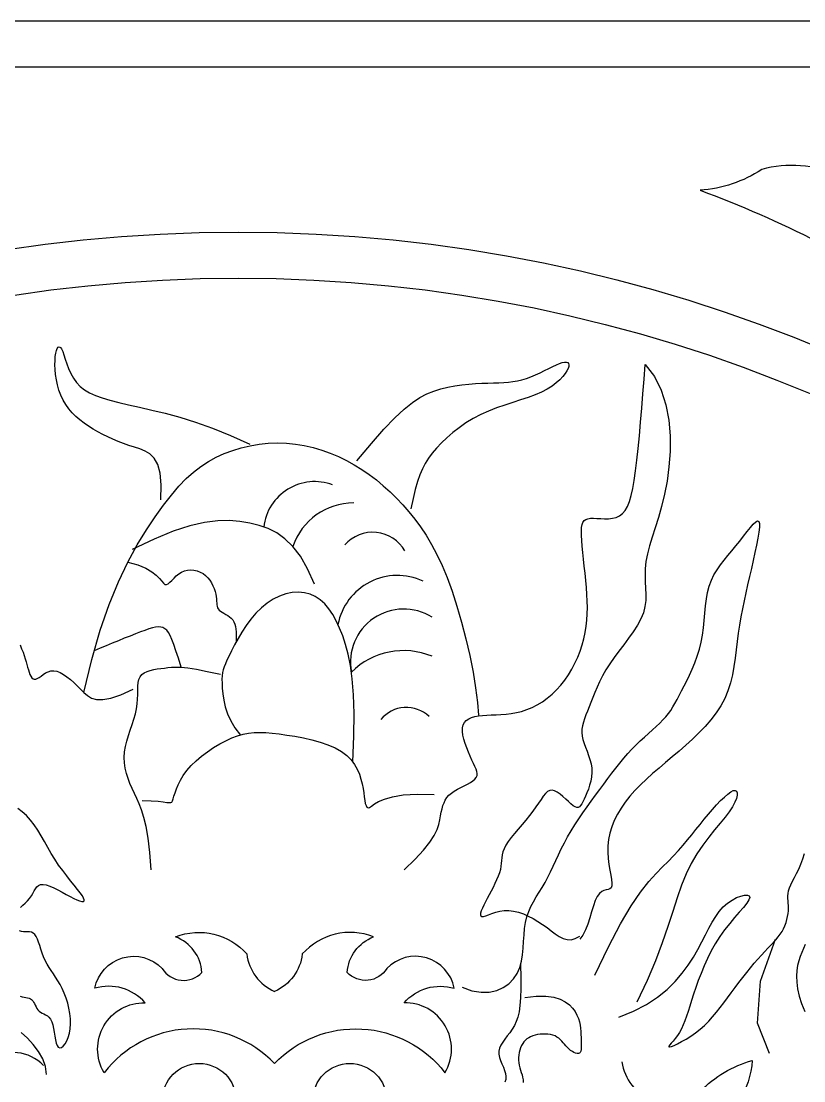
# Model space of a CAD drawing. Extents: x -66030 to 95157, y -13132 to 45879.
# Drawn here: x -42628.3 to -42424.3, y 7081.5 to 7357.8 of the extents above; entities that cross this region are included whole.
import ezdxf

# ---------------------------------------------------------------- set-up
doc = ezdxf.new("R2010")
doc.units = 0
doc.header["$LTSCALE"] = 100
doc.header["$MEASUREMENT"] = 0
doc.layers.add('4', color=121, linetype='CONTINUOUS')

msp = doc.modelspace()

# ---------------------------------------------------------------- linework, layer by layer
at = {"layer": '4'}
for points in [[(-42120.95, 7357.8), (-43020.95, 7357.8), (-43020.95, 6457.8), (-42120.95, 6457.8)], [(-42132.95, 7345.8), (-43008.95, 7345.8), (-43008.95, 6469.8), (-42132.95, 6469.8)]]:
    msp.add_lwpolyline(points, close=True, dxfattribs=at)
for points in [[(-42304.21, 7288, 1.055128), (-42278.76, 7265.7, -0.366246), (-42273.62, 7285.98, -0.126982), (-42286.48, 7296.81, 0.281378), (-42327.2, 7312.69, 0.426753), (-42363.39, 7312.73, 0.279848), (-42396.78, 7322.32, -0.248463), (-42415.25, 7317.6, 0.174704), (-42435.31, 7319.13, -0.128908), (-42451.35, 7313.73, -0.027185), (-42420.68, 7300.32, 0.12406), (-42392.26, 7296.83, 0.684481), (-42362.38, 7284.87, 0.643109), (-42333.89, 7279.61, 0.920448), (-42352.15, 7291.16)], [(-42562.28, 7086.02, 0.459037), (-42606.7, 7083.61, -0.590637), (-42596.03, 7101.84, 0.295063), (-42609.11, 7105.63, -0.608565), (-42591.55, 7110.79, 0.494517), (-42581.22, 7109.75, 0.295416), (-42588.11, 7119.04, -0.316895), (-42569.51, 7114.57, 0.268163), (-42562.28, 7104.83, 0.268163)], [(-42562.28, 7086.02, -0.459037), (-42517.86, 7083.61, 0.590637), (-42528.54, 7101.84, -0.295063), (-42515.45, 7105.63, 0.608565), (-42533.01, 7110.79, -0.494517), (-42543.34, 7109.75, -0.295416), (-42536.46, 7119.04, 0.316895), (-42555.05, 7114.57, -0.268163), (-42562.28, 7104.83, -0.268163)], [(-42471.76, 7086.42, 0.591707), (-42451.33, 7078.75, -0.129502), (-42437.76, 7086.83, -0.5172), (-42471.08, 7066.83, 0.035721), (-42489.72, 7073.27, 0.035721)]]:
    msp.add_lwpolyline(points, format="xyb", dxfattribs=at)
for points in [[(-42591.9, 7232.98), (-42591.81, 7236.9), (-42592.12, 7239.93), (-42592.75, 7242.19), (-42593.65, 7243.82), (-42594.76, 7244.95), (-42596.04, 7245.72), (-42597.41, 7246.27), (-42598.83, 7246.71), (-42600.25, 7247.17), (-42601.65, 7247.67), (-42603.03, 7248.2), (-42604.4, 7248.77), (-42605.73, 7249.38), (-42607.04, 7250.02), (-42608.32, 7250.7), (-42609.57, 7251.42), (-42610.77, 7252.17), (-42611.93, 7252.97), (-42613.04, 7253.82), (-42614.08, 7254.72), (-42615.05, 7255.68), (-42615.93, 7256.71), (-42616.73, 7257.82), (-42617.42, 7259), (-42618, 7260.26), (-42618.48, 7261.59), (-42618.86, 7262.95), (-42619.15, 7264.31), (-42619.35, 7265.66), (-42619.48, 7266.96), (-42619.53, 7268.19), (-42619.51, 7269.33), (-42619.43, 7270.34), (-42619.3, 7271.21), (-42619.12, 7271.92), (-42618.91, 7272.45), (-42618.66, 7272.77), (-42618.39, 7272.88), (-42618.1, 7272.74), (-42617.81, 7272.33), (-42617.51, 7271.66), (-42617.2, 7270.76), (-42616.84, 7269.69), (-42616.44, 7268.49), (-42615.95, 7267.23), (-42615.38, 7265.95), (-42614.7, 7264.72), (-42613.88, 7263.57), (-42612.92, 7262.57), (-42611.8, 7261.68), (-42610.48, 7260.9), (-42608.95, 7260.2), (-42607.2, 7259.56), (-42605.19, 7258.95), (-42602.91, 7258.36), (-42600.34, 7257.76), (-42597.46, 7257.12), (-42594.27, 7256.4), (-42590.77, 7255.55), (-42586.97, 7254.51), (-42582.86, 7253.24), (-42578.45, 7251.68), (-42573.74, 7249.78), (-42568.73, 7247.49)], [(-42540.86, 7243.18), (-42537.04, 7247.72), (-42533.76, 7251.41), (-42530.93, 7254.34), (-42528.48, 7256.63), (-42526.33, 7258.37), (-42524.38, 7259.67), (-42522.56, 7260.63), (-42520.77, 7261.35), (-42518.96, 7261.92), (-42517.13, 7262.38), (-42515.29, 7262.73), (-42513.47, 7262.99), (-42511.68, 7263.17), (-42509.94, 7263.3), (-42508.28, 7263.39), (-42506.7, 7263.44), (-42505.23, 7263.49), (-42503.86, 7263.54), (-42502.56, 7263.6), (-42501.32, 7263.69), (-42500.13, 7263.82), (-42498.96, 7264.01), (-42497.79, 7264.28), (-42496.63, 7264.62), (-42495.44, 7265.06), (-42494.25, 7265.56), (-42493.07, 7266.11), (-42491.92, 7266.68), (-42490.81, 7267.23), (-42489.78, 7267.75), (-42488.83, 7268.19), (-42487.99, 7268.54), (-42487.27, 7268.78), (-42486.67, 7268.89), (-42486.19, 7268.89), (-42485.85, 7268.77), (-42485.63, 7268.55), (-42485.54, 7268.21), (-42485.59, 7267.77), (-42485.76, 7267.24), (-42486.08, 7266.6), (-42486.54, 7265.89), (-42487.14, 7265.12), (-42487.91, 7264.31), (-42488.84, 7263.48), (-42489.94, 7262.66), (-42491.23, 7261.85), (-42492.7, 7261.09), (-42494.36, 7260.38), (-42496.19, 7259.71), (-42498.14, 7259.06), (-42500.18, 7258.39), (-42502.27, 7257.7), (-42504.39, 7256.95), (-42506.49, 7256.13), (-42508.54, 7255.21), (-42510.5, 7254.17), (-42512.38, 7253.03), (-42514.15, 7251.8), (-42515.81, 7250.52), (-42517.35, 7249.19), (-42518.76, 7247.84), (-42520.03, 7246.48), (-42521.16, 7245.14), (-42522.15, 7243.83), (-42523, 7242.49), (-42523.75, 7241.07), (-42524.41, 7239.5), (-42525.02, 7237.74), (-42525.59, 7235.71), (-42526.15, 7233.36), (-42526.73, 7230.63)], [(-42528.49, 7136.52), (-42525.62, 7139.27), (-42523.43, 7141.65), (-42521.82, 7143.71), (-42520.68, 7145.49), (-42519.93, 7147.02), (-42519.47, 7148.35), (-42519.19, 7149.52), (-42519, 7150.58), (-42518.83, 7151.54), (-42518.63, 7152.43), (-42518.4, 7153.26), (-42518.11, 7154.02), (-42517.77, 7154.72), (-42517.34, 7155.37), (-42516.82, 7155.97), (-42516.19, 7156.52), (-42515.45, 7157.05), (-42514.62, 7157.54), (-42513.75, 7158), (-42512.87, 7158.45), (-42512.02, 7158.89), (-42511.24, 7159.32), (-42510.57, 7159.75), (-42510.04, 7160.19), (-42509.69, 7160.63), (-42509.5, 7161.11), (-42509.46, 7161.62), (-42509.55, 7162.18), (-42509.75, 7162.8), (-42510.04, 7163.49), (-42510.41, 7164.27), (-42510.83, 7165.15), (-42511.28, 7166.13), (-42511.75, 7167.2), (-42512.2, 7168.31), (-42512.61, 7169.43), (-42512.95, 7170.55), (-42513.2, 7171.62), (-42513.33, 7172.62), (-42513.31, 7173.52), (-42513.13, 7174.29), (-42512.79, 7174.93), (-42512.3, 7175.46), (-42511.68, 7175.89), (-42510.93, 7176.23), (-42510.07, 7176.48), (-42509.12, 7176.66), (-42508.08, 7176.79), (-42506.96, 7176.87), (-42505.78, 7176.92), (-42504.55, 7176.96), (-42503.27, 7177.02), (-42501.95, 7177.11), (-42500.61, 7177.27), (-42499.24, 7177.5), (-42497.87, 7177.83), (-42496.5, 7178.29), (-42495.13, 7178.86), (-42493.79, 7179.55), (-42492.47, 7180.35), (-42491.19, 7181.26), (-42489.96, 7182.28), (-42488.78, 7183.41), (-42487.66, 7184.63), (-42486.62, 7185.95), (-42485.65, 7187.36), (-42484.77, 7188.84), (-42483.97, 7190.37), (-42483.25, 7191.94), (-42482.62, 7193.55), (-42482.08, 7195.17), (-42481.64, 7196.79), (-42481.3, 7198.4), (-42481.04, 7200.01), (-42480.87, 7201.63), (-42480.78, 7203.26), (-42480.75, 7204.92), (-42480.78, 7206.61), (-42480.86, 7208.34), (-42480.99, 7210.13), (-42481.15, 7211.97), (-42481.34, 7213.83), (-42481.54, 7215.69), (-42481.74, 7217.51), (-42481.93, 7219.26), (-42482.09, 7220.9), (-42482.22, 7222.4), (-42482.3, 7223.72), (-42482.31, 7224.85), (-42482.26, 7225.78), (-42482.13, 7226.53), (-42481.9, 7227.12), (-42481.58, 7227.57), (-42481.16, 7227.88), (-42480.61, 7228.07), (-42479.94, 7228.17), (-42479.14, 7228.18), (-42478.24, 7228.14), (-42477.26, 7228.09), (-42476.24, 7228.05), (-42475.21, 7228.07), (-42474.2, 7228.19), (-42473.23, 7228.42), (-42472.35, 7228.82), (-42471.57, 7229.41), (-42470.89, 7230.22), (-42470.29, 7231.25), (-42469.77, 7232.54), (-42469.3, 7234.09), (-42468.89, 7235.93), (-42468.51, 7238.06), (-42468.16, 7240.52), (-42467.83, 7243.31), (-42467.5, 7246.38), (-42467.18, 7249.7), (-42466.87, 7253.21), (-42466.57, 7256.88), (-42466.27, 7260.64), (-42465.97, 7264.47), (-42465.68, 7268.3)], [(-42465.68, 7268.3), (-42463.28, 7265.13), (-42461.5, 7261.58), (-42460.27, 7257.76), (-42459.52, 7253.75), (-42459.18, 7249.66), (-42459.19, 7245.59), (-42459.48, 7241.63), (-42459.98, 7237.89), (-42460.64, 7234.43), (-42461.39, 7231.27), (-42462.21, 7228.37), (-42463.03, 7225.7), (-42463.81, 7223.25), (-42464.51, 7220.98), (-42465.08, 7218.87), (-42465.48, 7216.9), (-42465.67, 7215.04), (-42465.71, 7213.27), (-42465.65, 7211.58), (-42465.56, 7209.94), (-42465.5, 7208.34), (-42465.54, 7206.75), (-42465.73, 7205.17), (-42466.13, 7203.57), (-42466.81, 7201.93), (-42467.71, 7200.27), (-42468.78, 7198.59), (-42469.98, 7196.9), (-42471.24, 7195.21), (-42472.52, 7193.53), (-42473.76, 7191.87), (-42474.9, 7190.23), (-42475.91, 7188.63), (-42476.79, 7187.08), (-42477.55, 7185.57), (-42478.22, 7184.12), (-42478.81, 7182.73), (-42479.34, 7181.41), (-42479.82, 7180.16), (-42480.27, 7178.99), (-42480.7, 7177.9), (-42481.11, 7176.89), (-42481.47, 7175.92), (-42481.77, 7175), (-42482, 7174.1), (-42482.15, 7173.22), (-42482.18, 7172.32), (-42482.1, 7171.41), (-42481.89, 7170.46), (-42481.58, 7169.47), (-42481.21, 7168.46), (-42480.81, 7167.42), (-42480.41, 7166.35), (-42480.06, 7165.27), (-42479.78, 7164.16), (-42479.61, 7163.04), (-42479.59, 7161.91), (-42479.68, 7160.78), (-42479.88, 7159.67), (-42480.15, 7158.59), (-42480.48, 7157.57), (-42480.85, 7156.6), (-42481.22, 7155.72), (-42481.58, 7154.93), (-42481.9, 7154.26), (-42482.21, 7153.69), (-42482.51, 7153.26), (-42482.82, 7152.96), (-42483.15, 7152.8), (-42483.53, 7152.78), (-42483.96, 7152.93), (-42484.46, 7153.23), (-42485.04, 7153.7), (-42485.68, 7154.29), (-42486.38, 7154.94), (-42487.11, 7155.6), (-42487.85, 7156.22), (-42488.58, 7156.75), (-42489.29, 7157.12), (-42489.95, 7157.29), (-42490.56, 7157.21), (-42491.13, 7156.91), (-42491.69, 7156.4), (-42492.24, 7155.72), (-42492.82, 7154.89), (-42493.45, 7153.94), (-42494.14, 7152.9), (-42494.93, 7151.8), (-42495.81, 7150.65), (-42496.77, 7149.49), (-42497.76, 7148.32), (-42498.75, 7147.16), (-42499.71, 7146.02), (-42500.59, 7144.92), (-42501.37, 7143.88), (-42501.99, 7142.91), (-42502.45, 7142.01), (-42502.75, 7141.19), (-42502.94, 7140.42), (-42503.06, 7139.67), (-42503.13, 7138.94), (-42503.19, 7138.2), (-42503.28, 7137.44), (-42503.43, 7136.63), (-42503.67, 7135.77), (-42504, 7134.86), (-42504.39, 7133.91), (-42504.84, 7132.94), (-42505.32, 7131.95), (-42505.82, 7130.97), (-42506.33, 7130), (-42506.83, 7129.05), (-42507.31, 7128.14), (-42507.74, 7127.28), (-42508.11, 7126.5), (-42508.39, 7125.81), (-42508.57, 7125.23), (-42508.62, 7124.78), (-42508.53, 7124.48), (-42508.27, 7124.34), (-42507.84, 7124.38), (-42507.24, 7124.55), (-42506.5, 7124.82), (-42505.62, 7125.13), (-42504.64, 7125.44), (-42503.56, 7125.7), (-42502.41, 7125.88), (-42501.21, 7125.91), (-42499.96, 7125.77), (-42498.7, 7125.47), (-42497.42, 7125.03), (-42496.14, 7124.47), (-42494.87, 7123.81), (-42493.62, 7123.08), (-42492.42, 7122.29), (-42491.26, 7121.47), (-42490.16, 7120.64), (-42489.1, 7119.85), (-42488.07, 7119.17), (-42487.06, 7118.64), (-42486.03, 7118.33), (-42484.99, 7118.29), (-42483.9, 7118.57), (-42482.75, 7119.24)], [(-42611.98, 7182.72), (-42609.94, 7191.34), (-42607.74, 7198.97), (-42605.4, 7205.69), (-42602.99, 7211.59), (-42600.54, 7216.75), (-42598.09, 7221.25), (-42595.7, 7225.17), (-42593.4, 7228.6), (-42591.24, 7231.61), (-42589.18, 7234.25), (-42587.2, 7236.54), (-42585.28, 7238.53), (-42583.38, 7240.24), (-42581.47, 7241.72), (-42579.52, 7242.99), (-42577.5, 7244.1), (-42575.39, 7245.06), (-42573.2, 7245.88), (-42570.95, 7246.56), (-42568.64, 7247.1), (-42566.29, 7247.49), (-42563.92, 7247.74), (-42561.55, 7247.82), (-42559.18, 7247.76), (-42556.84, 7247.53), (-42554.53, 7247.15), (-42552.25, 7246.63), (-42550, 7245.97), (-42547.81, 7245.19), (-42545.65, 7244.28), (-42543.56, 7243.26), (-42541.51, 7242.13), (-42539.53, 7240.91), (-42537.61, 7239.59), (-42535.75, 7238.18), (-42533.94, 7236.68), (-42532.19, 7235.09), (-42530.49, 7233.42), (-42528.84, 7231.67), (-42527.25, 7229.85), (-42525.7, 7227.94), (-42524.2, 7225.92), (-42522.75, 7223.75), (-42521.33, 7221.38), (-42519.95, 7218.78), (-42518.6, 7215.91), (-42517.28, 7212.73), (-42515.99, 7209.19), (-42514.74, 7205.29), (-42513.53, 7201.11), (-42512.41, 7196.77), (-42511.41, 7192.39), (-42510.55, 7188.09), (-42509.87, 7183.98), (-42509.4, 7180.17), (-42509.16, 7176.8)], [(-42551.85, 7211.02), (-42553.66, 7215.02), (-42555.54, 7218.27), (-42557.5, 7220.85), (-42559.56, 7222.86), (-42561.7, 7224.38), (-42563.94, 7225.5), (-42566.29, 7226.31), (-42568.73, 7226.9), (-42571.31, 7227.34), (-42574.07, 7227.57), (-42577.11, 7227.51), (-42580.51, 7227.08), (-42584.35, 7226.19), (-42588.72, 7224.78), (-42593.69, 7222.76), (-42599.36, 7220.04)], [(-42513.38, 7105.91), (-42510.82, 7105), (-42508.46, 7104.59), (-42506.31, 7104.62), (-42504.37, 7105.03), (-42502.67, 7105.79), (-42501.2, 7106.82), (-42499.99, 7108.08), (-42499.05, 7109.5), (-42498.37, 7111.05), (-42497.91, 7112.69), (-42497.62, 7114.39), (-42497.45, 7116.11), (-42497.35, 7117.84), (-42497.25, 7119.55), (-42497.12, 7121.2), (-42496.89, 7122.77), (-42496.52, 7124.24), (-42496.04, 7125.62), (-42495.45, 7126.93), (-42494.78, 7128.2), (-42494.05, 7129.44), (-42493.3, 7130.68), (-42492.54, 7131.94), (-42491.78, 7133.23), (-42491.06, 7134.59), (-42490.37, 7135.99), (-42489.68, 7137.44), (-42488.99, 7138.94), (-42488.28, 7140.46), (-42487.53, 7142), (-42486.74, 7143.56), (-42485.9, 7145.13), (-42484.98, 7146.7), (-42484, 7148.26), (-42482.97, 7149.82), (-42481.9, 7151.37), (-42480.81, 7152.91), (-42479.71, 7154.43), (-42478.61, 7155.94), (-42477.52, 7157.42), (-42476.45, 7158.88), (-42475.4, 7160.3), (-42474.36, 7161.7), (-42473.33, 7163.06), (-42472.3, 7164.37), (-42471.26, 7165.64), (-42470.21, 7166.85), (-42469.14, 7168.01), (-42468.05, 7169.11), (-42466.96, 7170.15), (-42465.86, 7171.14), (-42464.79, 7172.09), (-42463.76, 7173.01), (-42462.78, 7173.89), (-42461.86, 7174.75), (-42461.03, 7175.59), (-42460.29, 7176.42), (-42459.63, 7177.25), (-42459.03, 7178.1), (-42458.46, 7178.99), (-42457.92, 7179.92), (-42457.37, 7180.92), (-42456.8, 7182), (-42456.19, 7183.17), (-42455.52, 7184.45), (-42454.82, 7185.83), (-42454.1, 7187.31), (-42453.39, 7188.88), (-42452.71, 7190.52), (-42452.08, 7192.24), (-42451.53, 7194.02), (-42451.08, 7195.85), (-42450.75, 7197.74), (-42450.5, 7199.65), (-42450.31, 7201.57), (-42450.14, 7203.47), (-42449.95, 7205.33), (-42449.72, 7207.14), (-42449.41, 7208.87), (-42448.99, 7210.5), (-42448.43, 7212.01), (-42447.74, 7213.42), (-42446.95, 7214.75), (-42446.06, 7216.02), (-42445.11, 7217.26), (-42444.11, 7218.48), (-42443.09, 7219.7), (-42442.05, 7220.96), (-42441.03, 7222.24), (-42440.05, 7223.52), (-42439.11, 7224.72), (-42438.26, 7225.78), (-42437.5, 7226.63), (-42436.86, 7227.22), (-42436.37, 7227.49), (-42436.03, 7227.36), (-42435.88, 7226.8), (-42435.88, 7225.85), (-42436.02, 7224.55), (-42436.28, 7222.98), (-42436.63, 7221.19), (-42437.05, 7219.24), (-42437.51, 7217.18), (-42438, 7215.07), (-42438.49, 7212.97), (-42438.97, 7210.87), (-42439.44, 7208.78), (-42439.9, 7206.69), (-42440.32, 7204.59), (-42440.72, 7202.48), (-42441.08, 7200.35), (-42441.4, 7198.21), (-42441.68, 7196.04), (-42441.93, 7193.86), (-42442.21, 7191.68), (-42442.53, 7189.51), (-42442.93, 7187.37), (-42443.44, 7185.26), (-42444.1, 7183.21), (-42444.93, 7181.21), (-42445.97, 7179.29), (-42447.18, 7177.43), (-42448.55, 7175.64), (-42450.05, 7173.91), (-42451.66, 7172.23), (-42453.34, 7170.6), (-42455.08, 7169.02), (-42456.84, 7167.48), (-42458.61, 7165.98), (-42460.36, 7164.51), (-42462.07, 7163.05), (-42463.75, 7161.6), (-42465.36, 7160.15), (-42466.89, 7158.7), (-42468.33, 7157.22), (-42469.67, 7155.72), (-42470.88, 7154.18), (-42471.97, 7152.61), (-42472.92, 7151.01), (-42473.72, 7149.39), (-42474.39, 7147.76), (-42474.89, 7146.1), (-42475.24, 7144.44), (-42475.43, 7142.78), (-42475.45, 7141.11), (-42475.34, 7139.49), (-42475.14, 7137.93), (-42474.9, 7136.47), (-42474.66, 7135.14), (-42474.47, 7133.99), (-42474.36, 7133.03), (-42474.38, 7132.32), (-42474.56, 7131.85), (-42474.88, 7131.58), (-42475.32, 7131.41), (-42475.83, 7131.29), (-42476.41, 7131.12), (-42477.01, 7130.83), (-42477.61, 7130.34), (-42478.17, 7129.57), (-42478.69, 7128.48), (-42479.17, 7127.12), (-42479.63, 7125.58), (-42480.12, 7123.97), (-42480.65, 7122.35), (-42481.25, 7120.84), (-42481.94, 7119.51), (-42482.75, 7118.46)], [(-42600.54, 7216.75), (-42597.91, 7216), (-42595.86, 7215.15), (-42594.3, 7214.24), (-42593.14, 7213.35), (-42592.31, 7212.51), (-42591.7, 7211.8), (-42591.25, 7211.26), (-42590.85, 7210.95), (-42590.45, 7210.92), (-42590.01, 7211.11), (-42589.54, 7211.49), (-42589.04, 7211.99), (-42588.49, 7212.56), (-42587.89, 7213.15), (-42587.24, 7213.7), (-42586.53, 7214.16), (-42585.77, 7214.48), (-42584.96, 7214.66), (-42584.13, 7214.71), (-42583.29, 7214.63), (-42582.47, 7214.44), (-42581.67, 7214.14), (-42580.93, 7213.74), (-42580.25, 7213.24), (-42579.66, 7212.66), (-42579.14, 7212.02), (-42578.7, 7211.32), (-42578.34, 7210.59), (-42578.04, 7209.86), (-42577.8, 7209.12), (-42577.63, 7208.42), (-42577.5, 7207.75), (-42577.43, 7207.14), (-42577.38, 7206.59), (-42577.35, 7206.09), (-42577.31, 7205.64), (-42577.24, 7205.23), (-42577.13, 7204.86), (-42576.97, 7204.53), (-42576.72, 7204.22), (-42576.38, 7203.94), (-42575.96, 7203.67), (-42575.5, 7203.4), (-42575, 7203.12), (-42574.5, 7202.82), (-42574.01, 7202.48), (-42573.57, 7202.11), (-42573.18, 7201.67), (-42572.88, 7201.17), (-42572.65, 7200.61), (-42572.49, 7199.98), (-42572.38, 7199.29), (-42572.32, 7198.54), (-42572.28, 7197.73), (-42572.27, 7196.87), (-42572.27, 7195.95)], [(-42541.88, 7164.6), (-42541.61, 7171.45), (-42541.57, 7177.27), (-42541.72, 7182.18), (-42542.03, 7186.32), (-42542.5, 7189.79), (-42543.08, 7192.73), (-42543.77, 7195.25), (-42544.52, 7197.49), (-42545.34, 7199.54), (-42546.2, 7201.41), (-42547.13, 7203.1), (-42548.14, 7204.59), (-42549.22, 7205.88), (-42550.39, 7206.95), (-42551.66, 7207.79), (-42553.03, 7208.4), (-42554.5, 7208.77), (-42556.06, 7208.9), (-42557.68, 7208.79), (-42559.33, 7208.45), (-42560.98, 7207.89), (-42562.62, 7207.1), (-42564.21, 7206.09), (-42565.72, 7204.87), (-42567.15, 7203.46), (-42568.47, 7201.88), (-42569.69, 7200.21), (-42570.8, 7198.5), (-42571.8, 7196.8), (-42572.69, 7195.17), (-42573.47, 7193.66), (-42574.13, 7192.33), (-42574.68, 7191.21), (-42575.11, 7190.27), (-42575.44, 7189.45), (-42575.69, 7188.69), (-42575.86, 7187.94), (-42575.95, 7187.13), (-42575.99, 7186.22), (-42575.98, 7185.15), (-42575.92, 7183.86), (-42575.79, 7182.4), (-42575.54, 7180.78), (-42575.14, 7179.04), (-42574.54, 7177.23), (-42573.7, 7175.37), (-42572.6, 7173.51), (-42571.18, 7171.67)], [(-42586.61, 7189.33), (-42587.35, 7191.67), (-42587.99, 7193.64), (-42588.55, 7195.25), (-42589.04, 7196.56), (-42589.5, 7197.59), (-42589.94, 7198.38), (-42590.38, 7198.97), (-42590.85, 7199.38), (-42591.37, 7199.66), (-42591.95, 7199.81), (-42592.59, 7199.84), (-42593.32, 7199.77), (-42594.14, 7199.59), (-42595.07, 7199.32), (-42596.1, 7198.96), (-42597.26, 7198.53), (-42598.55, 7198.04), (-42599.95, 7197.48), (-42601.44, 7196.89), (-42602.99, 7196.26), (-42604.57, 7195.61), (-42606.16, 7194.95), (-42607.73, 7194.3), (-42609.27, 7193.66)], [(-42628.63, 7195.18), (-42628.21, 7194.17), (-42627.85, 7193.24), (-42627.54, 7192.36), (-42627.28, 7191.54), (-42627.05, 7190.77), (-42626.84, 7190.04), (-42626.64, 7189.34), (-42626.45, 7188.67), (-42626.24, 7188.04), (-42626.03, 7187.47), (-42625.79, 7186.99), (-42625.53, 7186.6), (-42625.24, 7186.32), (-42624.92, 7186.19), (-42624.55, 7186.2), (-42624.13, 7186.38), (-42623.67, 7186.68), (-42623.15, 7187.05), (-42622.59, 7187.46), (-42621.97, 7187.85), (-42621.31, 7188.17), (-42620.6, 7188.38), (-42619.84, 7188.42), (-42619.03, 7188.28), (-42618.18, 7187.94), (-42617.31, 7187.46), (-42616.41, 7186.84), (-42615.51, 7186.12), (-42614.6, 7185.32), (-42613.71, 7184.47), (-42612.84, 7183.59), (-42611.98, 7182.72), (-42611.06, 7181.93), (-42609.99, 7181.31), (-42608.67, 7180.94), (-42607.03, 7180.9), (-42604.95, 7181.27), (-42602.36, 7182.14), (-42599.16, 7183.59)], [(-42594.45, 7136.52), (-42594.8, 7141.07), (-42595.24, 7144.78), (-42595.75, 7147.77), (-42596.32, 7150.18), (-42596.94, 7152.13), (-42597.57, 7153.73), (-42598.21, 7155.11), (-42598.83, 7156.39), (-42599.43, 7157.68), (-42599.98, 7158.99), (-42600.46, 7160.32), (-42600.87, 7161.67), (-42601.18, 7163.04), (-42601.38, 7164.43), (-42601.46, 7165.83), (-42601.39, 7167.25), (-42601.17, 7168.67), (-42600.82, 7170.1), (-42600.39, 7171.54), (-42599.91, 7172.96), (-42599.42, 7174.38), (-42598.96, 7175.78), (-42598.55, 7177.15), (-42598.25, 7178.49), (-42598.06, 7179.79), (-42597.97, 7181.05), (-42597.94, 7182.24), (-42597.93, 7183.36), (-42597.91, 7184.39), (-42597.82, 7185.33), (-42597.64, 7186.15), (-42597.33, 7186.86), (-42596.86, 7187.43), (-42596.24, 7187.88), (-42595.5, 7188.24), (-42594.67, 7188.51), (-42593.78, 7188.72), (-42592.85, 7188.89), (-42591.91, 7189.02), (-42590.98, 7189.14), (-42590.08, 7189.26), (-42589.12, 7189.36), (-42587.99, 7189.39), (-42586.61, 7189.33), (-42584.85, 7189.15), (-42582.64, 7188.8), (-42579.85, 7188.27), (-42576.39, 7187.51)], [(-42596.81, 7154.56), (-42594.46, 7154.52), (-42592.65, 7154.4), (-42591.32, 7154.25), (-42590.37, 7154.11), (-42589.73, 7154.03), (-42589.32, 7154.04), (-42589.07, 7154.18), (-42588.89, 7154.5), (-42588.71, 7155.02), (-42588.5, 7155.73), (-42588.23, 7156.59), (-42587.88, 7157.6), (-42587.43, 7158.7), (-42586.84, 7159.89), (-42586.09, 7161.14), (-42585.16, 7162.41), (-42584.03, 7163.68), (-42582.73, 7164.93), (-42581.29, 7166.14), (-42579.76, 7167.29), (-42578.17, 7168.37), (-42576.55, 7169.34), (-42574.94, 7170.19), (-42573.38, 7170.91), (-42571.9, 7171.47), (-42570.46, 7171.88), (-42569.05, 7172.16), (-42567.62, 7172.31), (-42566.14, 7172.36), (-42564.58, 7172.3), (-42562.91, 7172.16), (-42561.08, 7171.95), (-42559.08, 7171.67), (-42556.96, 7171.33), (-42554.77, 7170.91), (-42552.57, 7170.4), (-42550.42, 7169.8), (-42548.38, 7169.1), (-42546.5, 7168.3), (-42544.85, 7167.38), (-42543.47, 7166.34), (-42542.33, 7165.2), (-42541.43, 7163.99), (-42540.71, 7162.73), (-42540.16, 7161.45), (-42539.75, 7160.17), (-42539.45, 7158.91), (-42539.22, 7157.7), (-42539.05, 7156.57), (-42538.9, 7155.53), (-42538.77, 7154.62), (-42538.62, 7153.85), (-42538.44, 7153.26), (-42538.21, 7152.88), (-42537.91, 7152.71), (-42537.52, 7152.8), (-42537.01, 7153.14), (-42536.27, 7153.68), (-42535.18, 7154.32), (-42533.65, 7154.98), (-42531.54, 7155.58), (-42528.74, 7156.03), (-42525.15, 7156.24), (-42520.64, 7156.13)], [(-42478.83, 7109.05), (-42475.23, 7116.47), (-42472.07, 7122.42), (-42469.29, 7127.09), (-42466.86, 7130.7), (-42464.73, 7133.46), (-42462.85, 7135.57), (-42461.17, 7137.26), (-42459.66, 7138.72), (-42458.26, 7140.14), (-42456.97, 7141.54), (-42455.76, 7142.93), (-42454.61, 7144.31), (-42453.51, 7145.68), (-42452.43, 7147.03), (-42451.37, 7148.37), (-42450.3, 7149.7), (-42449.21, 7151.02), (-42448.12, 7152.28), (-42447.05, 7153.48), (-42446.01, 7154.56), (-42445.04, 7155.5), (-42444.15, 7156.27), (-42443.37, 7156.83), (-42442.71, 7157.16), (-42442.2, 7157.22), (-42441.84, 7157.03), (-42441.66, 7156.61), (-42441.66, 7155.98), (-42441.86, 7155.15), (-42442.27, 7154.14), (-42442.9, 7152.97), (-42443.76, 7151.67), (-42444.85, 7150.23), (-42446.14, 7148.65), (-42447.57, 7146.93), (-42449.09, 7145.03), (-42450.64, 7142.95), (-42452.18, 7140.67), (-42453.66, 7138.18), (-42455.01, 7135.45), (-42456.22, 7132.48), (-42457.35, 7129.23), (-42458.49, 7125.67), (-42459.75, 7121.76), (-42461.22, 7117.47), (-42463, 7112.77), (-42465.17, 7107.62), (-42467.84, 7101.99)], [(-42628.52, 7126.73), (-42627.89, 7127.29), (-42627.25, 7127.86), (-42626.65, 7128.45), (-42626.12, 7129.07), (-42625.67, 7129.72), (-42625.29, 7130.38), (-42624.94, 7131.01), (-42624.6, 7131.59), (-42624.22, 7132.08), (-42623.78, 7132.45), (-42623.25, 7132.68), (-42622.59, 7132.73), (-42621.78, 7132.58), (-42620.84, 7132.27), (-42619.82, 7131.83), (-42618.74, 7131.29), (-42617.65, 7130.71), (-42616.57, 7130.12), (-42615.54, 7129.56), (-42614.6, 7129.07), (-42613.78, 7128.69), (-42613.1, 7128.42), (-42612.55, 7128.28), (-42612.17, 7128.27), (-42611.94, 7128.4), (-42611.9, 7128.68), (-42612.04, 7129.12), (-42612.38, 7129.72), (-42612.92, 7130.49), (-42613.63, 7131.42), (-42614.48, 7132.48), (-42615.44, 7133.66), (-42616.46, 7134.95), (-42617.51, 7136.32), (-42618.56, 7137.77), (-42619.58, 7139.27), (-42620.52, 7140.8), (-42621.42, 7142.35), (-42622.29, 7143.89), (-42623.14, 7145.4), (-42624.01, 7146.85), (-42624.91, 7148.22), (-42625.87, 7149.49), (-42626.91, 7150.64), (-42628.03, 7151.65), (-42629.23, 7152.51)], [(-42472.55, 7098.06), (-42468.69, 7099.64), (-42465.34, 7101.4), (-42462.45, 7103.3), (-42459.96, 7105.32), (-42457.83, 7107.41), (-42456.01, 7109.54), (-42454.46, 7111.66), (-42453.11, 7113.75), (-42451.94, 7115.77), (-42450.89, 7117.71), (-42449.94, 7119.54), (-42449.05, 7121.27), (-42448.18, 7122.87), (-42447.29, 7124.34), (-42446.35, 7125.66), (-42445.33, 7126.83), (-42444.2, 7127.82), (-42443.01, 7128.63), (-42441.83, 7129.26), (-42440.73, 7129.69), (-42439.77, 7129.91), (-42439.01, 7129.93), (-42438.53, 7129.73), (-42438.39, 7129.31), (-42438.63, 7128.66), (-42439.21, 7127.79), (-42440.07, 7126.73), (-42441.14, 7125.49), (-42442.35, 7124.09), (-42443.65, 7122.54), (-42444.97, 7120.88), (-42446.24, 7119.11), (-42447.42, 7117.26), (-42448.48, 7115.35), (-42449.45, 7113.4), (-42450.33, 7111.45), (-42451.12, 7109.51), (-42451.84, 7107.62), (-42452.48, 7105.8), (-42453.05, 7104.08), (-42453.56, 7102.47), (-42454.03, 7100.98), (-42454.46, 7099.6), (-42454.88, 7098.33), (-42455.3, 7097.15), (-42455.73, 7096.06), (-42456.2, 7095.06), (-42456.71, 7094.14), (-42457.28, 7093.3), (-42457.86, 7092.54), (-42458.41, 7091.87), (-42458.9, 7091.32), (-42459.28, 7090.87), (-42459.51, 7090.56), (-42459.54, 7090.38), (-42459.33, 7090.35), (-42458.85, 7090.48), (-42458.14, 7090.75), (-42457.23, 7091.17), (-42456.17, 7091.71), (-42455.01, 7092.36), (-42453.79, 7093.13), (-42452.55, 7093.98), (-42451.35, 7094.93), (-42450.2, 7095.94), (-42449.12, 7097.02), (-42448.09, 7098.16), (-42447.09, 7099.36), (-42446.12, 7100.59), (-42445.16, 7101.86), (-42444.2, 7103.15), (-42443.23, 7104.47), (-42442.24, 7105.8), (-42441.23, 7107.12), (-42440.22, 7108.43), (-42439.21, 7109.72), (-42438.21, 7110.95), (-42437.23, 7112.14), (-42436.29, 7113.25), (-42435.38, 7114.28), (-42434.52, 7115.21), (-42433.71, 7116.06), (-42432.96, 7116.85), (-42432.26, 7117.59), (-42431.61, 7118.3), (-42431.02, 7119), (-42430.49, 7119.7), (-42430.01, 7120.42), (-42429.6, 7121.17), (-42429.25, 7121.95), (-42428.96, 7122.74), (-42428.72, 7123.54), (-42428.54, 7124.33), (-42428.41, 7125.11), (-42428.34, 7125.86), (-42428.31, 7126.56), (-42428.33, 7127.23), (-42428.38, 7127.86), (-42428.44, 7128.47), (-42428.48, 7129.08), (-42428.48, 7129.7), (-42428.42, 7130.35), (-42428.29, 7131.04), (-42428.05, 7131.79), (-42427.7, 7132.62), (-42427.25, 7133.52), (-42426.74, 7134.5), (-42426.19, 7135.57), (-42425.62, 7136.73), (-42425.07, 7137.99), (-42424.56, 7139.35), (-42424.13, 7140.81)], [(-42628.6, 7103.59), (-42628.08, 7103.42), (-42627.59, 7103.29), (-42627.12, 7103.2), (-42626.68, 7103.11), (-42626.28, 7103.01), (-42625.91, 7102.87), (-42625.6, 7102.66), (-42625.32, 7102.38), (-42625.09, 7102.03), (-42624.87, 7101.63), (-42624.66, 7101.21), (-42624.45, 7100.78), (-42624.22, 7100.36), (-42623.95, 7099.98), (-42623.63, 7099.66), (-42623.26, 7099.39), (-42622.85, 7099.17), (-42622.4, 7098.96), (-42621.95, 7098.72), (-42621.5, 7098.43), (-42621.08, 7098.06), (-42620.69, 7097.56), (-42620.36, 7096.91), (-42620.1, 7096.09), (-42619.89, 7095.15), (-42619.72, 7094.15), (-42619.56, 7093.13), (-42619.39, 7092.18), (-42619.2, 7091.34), (-42618.96, 7090.67), (-42618.66, 7090.24), (-42618.28, 7090.09), (-42617.84, 7090.21), (-42617.37, 7090.57), (-42616.89, 7091.14), (-42616.44, 7091.91), (-42616.05, 7092.83), (-42615.73, 7093.9), (-42615.52, 7095.08), (-42615.44, 7096.34), (-42615.48, 7097.67), (-42615.63, 7099.03), (-42615.88, 7100.41), (-42616.21, 7101.77), (-42616.62, 7103.09), (-42617.09, 7104.36), (-42617.61, 7105.54), (-42618.17, 7106.61), (-42618.75, 7107.6), (-42619.34, 7108.52), (-42619.94, 7109.39), (-42620.52, 7110.24), (-42621.07, 7111.09), (-42621.59, 7111.95), (-42622.06, 7112.86), (-42622.48, 7113.82), (-42622.84, 7114.8), (-42623.17, 7115.79), (-42623.49, 7116.75), (-42623.79, 7117.64), (-42624.11, 7118.45), (-42624.44, 7119.13), (-42624.81, 7119.66), (-42625.23, 7120.01), (-42625.68, 7120.22), (-42626.17, 7120.33), (-42626.68, 7120.36), (-42627.2, 7120.36), (-42627.72, 7120.37), (-42628.24, 7120.43), (-42628.74, 7120.57)], [(-42433.29, 7088.65), (-42436.43, 7096.5), (-42435.64, 7107.48), (-42431.72, 7118.46)], [(-42423.99, 7117.02), (-42424.44, 7115.99), (-42424.88, 7114.96), (-42425.28, 7113.88), (-42425.64, 7112.76), (-42425.93, 7111.55), (-42426.12, 7110.24), (-42426.2, 7108.8), (-42426.15, 7107.22), (-42425.95, 7105.47), (-42425.56, 7103.59), (-42424.95, 7101.62), (-42424.1, 7099.6)], [(-42498.14, 7111.87), (-42498.08, 7108.45), (-42498.08, 7105.57), (-42498.16, 7103.16), (-42498.32, 7101.16), (-42498.55, 7099.5), (-42498.86, 7098.12), (-42499.26, 7096.94), (-42499.75, 7095.9), (-42500.33, 7094.94), (-42500.96, 7094.05), (-42501.61, 7093.2), (-42502.24, 7092.39), (-42502.82, 7091.6), (-42503.3, 7090.83), (-42503.64, 7090.05), (-42503.82, 7089.26), (-42503.81, 7088.44), (-42503.63, 7087.61), (-42503.35, 7086.76), (-42503, 7085.91), (-42502.64, 7085.07), (-42502.32, 7084.23), (-42502.07, 7083.41), (-42501.96, 7082.62), (-42502.03, 7081.86), (-42502.25, 7081.14)], [(-42497.03, 7103.25), (-42494.07, 7103.56), (-42491.58, 7103.55), (-42489.52, 7103.28), (-42487.84, 7102.79), (-42486.49, 7102.12), (-42485.43, 7101.32), (-42484.6, 7100.45), (-42483.96, 7099.54), (-42483.46, 7098.64), (-42483.09, 7097.75), (-42482.82, 7096.88), (-42482.64, 7096.02), (-42482.52, 7095.19), (-42482.45, 7094.38), (-42482.41, 7093.59), (-42482.38, 7092.83), (-42482.36, 7092.09), (-42482.33, 7091.4), (-42482.32, 7090.75), (-42482.33, 7090.17), (-42482.38, 7089.66), (-42482.47, 7089.23), (-42482.61, 7088.91), (-42482.81, 7088.69), (-42483.09, 7088.59), (-42483.43, 7088.59), (-42483.81, 7088.69), (-42484.23, 7088.88), (-42484.66, 7089.13), (-42485.1, 7089.44), (-42485.54, 7089.8), (-42485.96, 7090.19), (-42486.35, 7090.6), (-42486.71, 7091.02), (-42487.07, 7091.44), (-42487.43, 7091.85), (-42487.81, 7092.24), (-42488.22, 7092.6), (-42488.67, 7092.92), (-42489.17, 7093.19), (-42489.74, 7093.4), (-42490.36, 7093.55), (-42491.02, 7093.65), (-42491.7, 7093.69), (-42492.39, 7093.69), (-42493.08, 7093.64), (-42493.75, 7093.54), (-42494.39, 7093.4), (-42494.98, 7093.22), (-42495.53, 7093), (-42496.03, 7092.73), (-42496.49, 7092.42), (-42496.9, 7092.06), (-42497.27, 7091.65), (-42497.6, 7091.2), (-42497.89, 7090.69), (-42498.14, 7090.13), (-42498.34, 7089.52), (-42498.5, 7088.88), (-42498.62, 7088.22), (-42498.68, 7087.55), (-42498.69, 7086.87), (-42498.64, 7086.2), (-42498.53, 7085.55), (-42498.37, 7084.92), (-42498.18, 7084.3), (-42497.97, 7083.69), (-42497.78, 7083.07), (-42497.62, 7082.43), (-42497.52, 7081.75), (-42497.51, 7081.04)], [(-42621.74, 7083.16), (-42622, 7085.21), (-42622.72, 7087.23), (-42623.8, 7089.16), (-42625.16, 7090.97), (-42626.7, 7092.63), (-42628.33, 7094.08)]]:
    msp.add_lwpolyline(points, dxfattribs=at)
for centre, radius in [((-42571.78, 6907.8), 395), ((-42571.78, 6907.8), 383), ((-42581.91, 7076.39), 9.64), ((-42542.66, 7076.39), 9.64)]:
    msp.add_circle(centre, radius, dxfattribs=at)
for centre, radius, start, end in [((-42551.81, 7224.35), 13.4, 69.6059, 173.3354), ((-42541.63, 7215.41), 16.78, 90.0632, 161.089), ((-42536.71, 7214.83), 9.7, 29.8222, 138.7681), ((-42530.26, 7197.49), 15.79, 65.002, 169.1116), ((-42528.62, 7190.63), 13.89, 57.8625, 190.6887), ((-42528.65, 7174.37), 19.3, 67.3977, 134.8679), ((-42527.93, 7170.28), 8.59, 46.4542, 140.6913), ((-42630.54, 7077.72), 11.18, 44.1695, 123.1628)]:
    msp.add_arc(centre, radius, start, end, dxfattribs=at)

doc.saveas('drawing.dxf')
